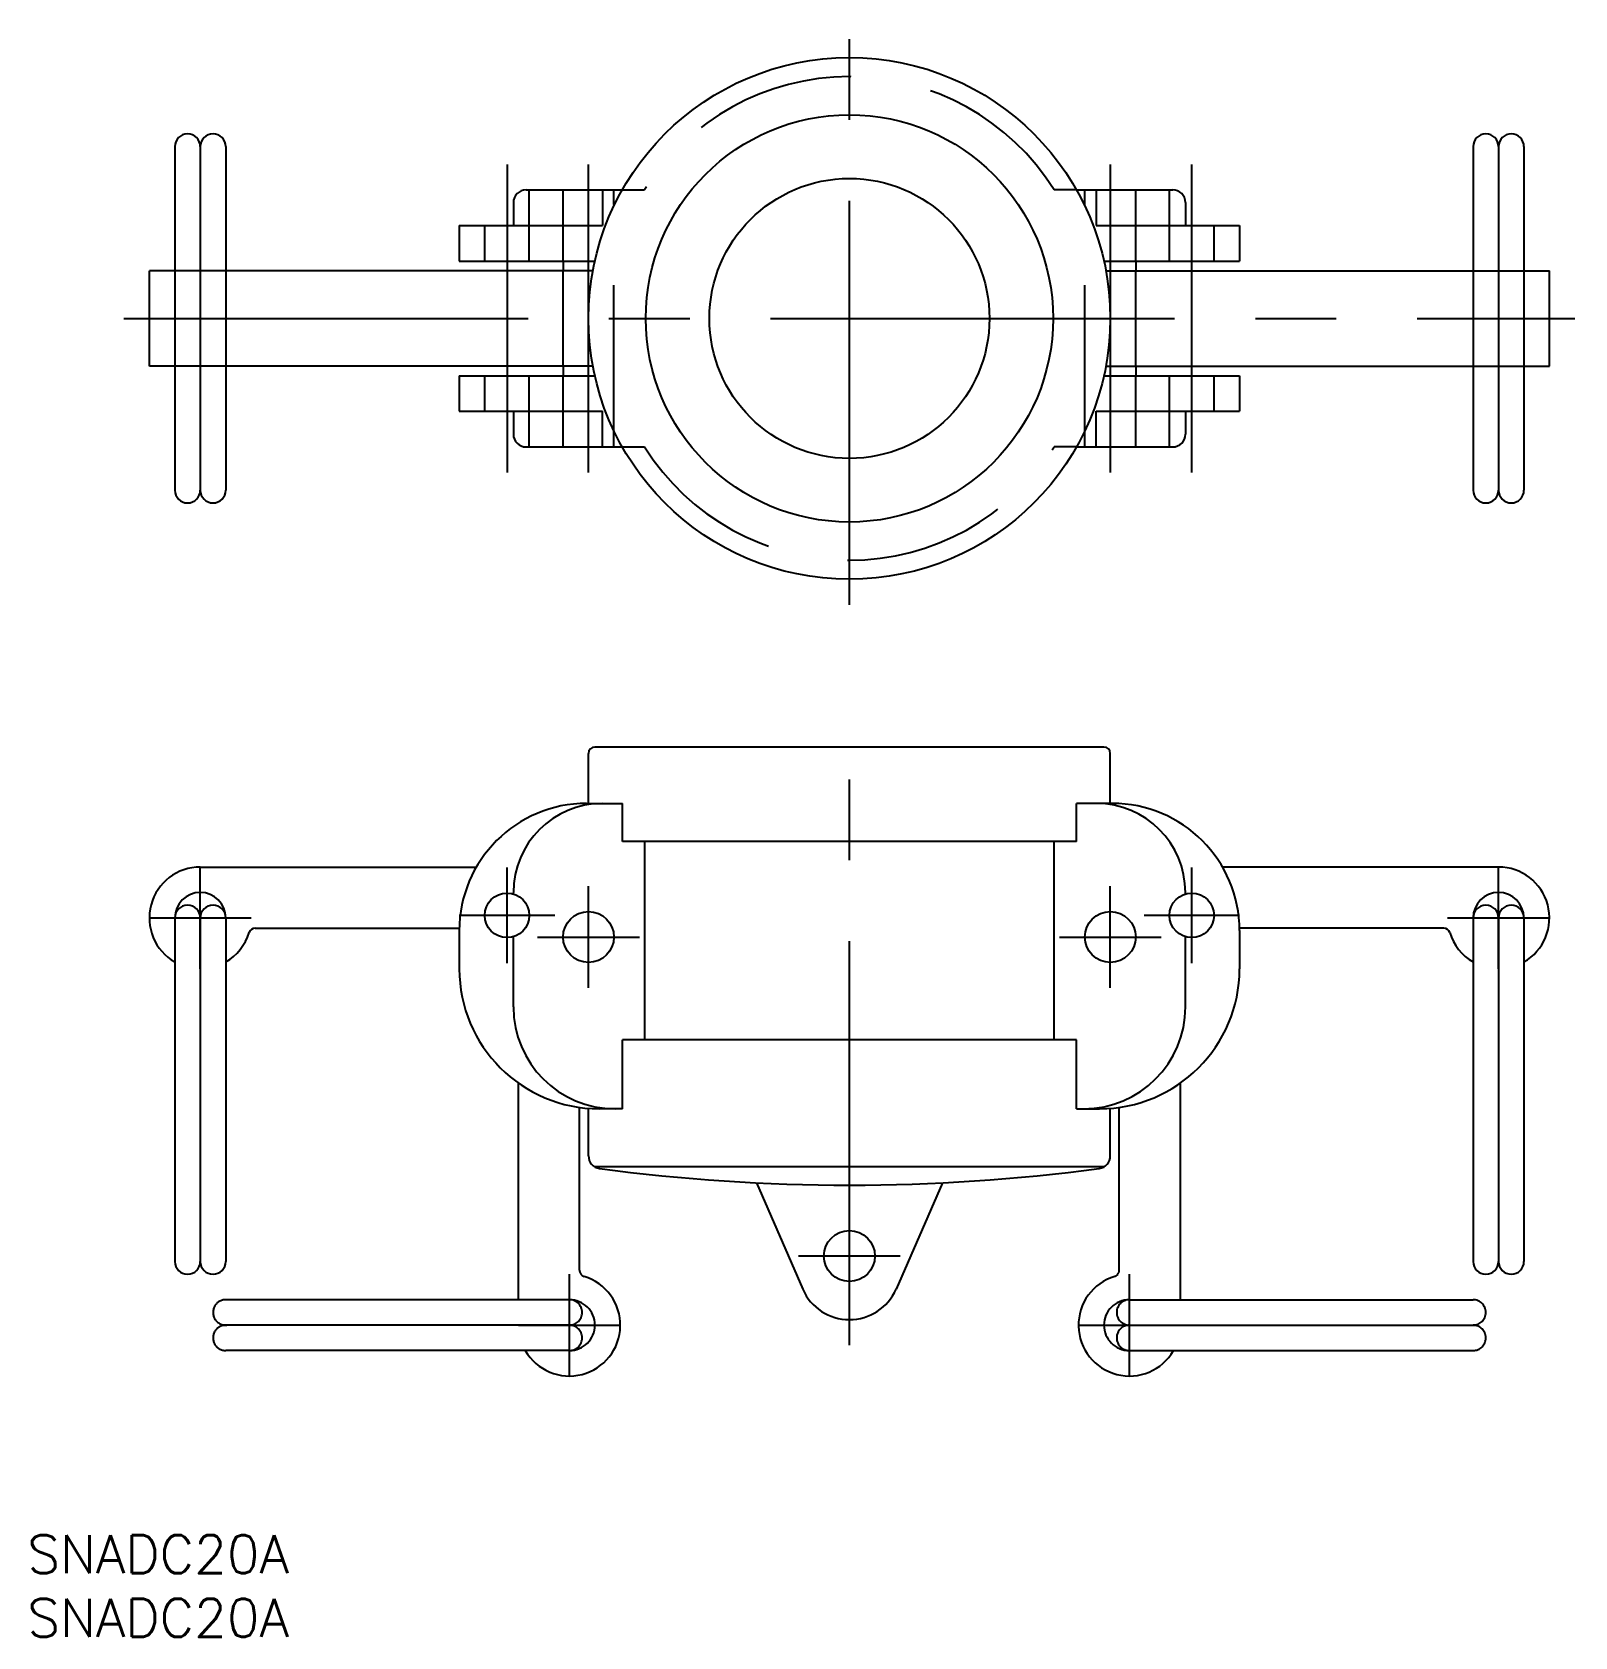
# Model space of a CAD drawing. Extents: x -64 to 57, y -104 to 22.
import ezdxf

# ---------------------------------------------------------------- set-up
doc = ezdxf.new("R2010")
doc.units = 0
for name, pattern in [('CENTER', [50.8, 31.75, -6.35, 6.35, -6.35]), ('DASHED', [19.05, 12.7, -6.35]), ('PHANTOM', [63.5, 31.75, -6.35, 6.35, -6.35, 6.35, -6.35])]:
    doc.linetypes.add(name, pattern=pattern)
doc.layers.get('0').update_dxf_attribs({"linetype": 'CONTINUOUS'})
doc.layers.add('CENTER', color=1, linetype='CONTINUOUS')
doc.styles.get("Standard").update_dxf_attribs({"font": 'txt.shx', "height": 3, "bigfont": 'bigfont.shx'})

msp = doc.modelspace()

# ---------------------------------------------------------------- linework, layer by layer
at = {"color": 7, "linetype": 'CONTINUOUS'}
for p, q in [((-53, 13.5), (-53, 3.75)), ((-51, 13.5), (-51, 3.75)), ((-49, 13.5), (-49, 3.75)), ((49, 13.5), (49, 3.75)), ((51, 13.5), (51, 3.75)), ((53, 13.5), (53, 3.75)), ((-25.4, 10.1), (-17.84, 10.1)), ((-19.4, 10.1), (-19.4, 7.3)), ((17.84, 10.1), (25.4, 10.1)), ((19.4, 10.1), (19.4, 7.3)), ((-26.4, 9.1), (-26.4, 7.3)), ((26.4, 9.1), (26.4, 7.3)), ((-30.65, 7.3), (-30.65, 4.5)), ((-30.65, 7.3), (-19.4, 7.3)), ((19.4, 7.3), (30.65, 7.3)), ((30.65, 7.3), (30.65, 4.5)), ((-30.65, 4.5), (-20, 4.5)), ((-22.5, 4.5), (-22.5, 3.75)), ((20, 4.5), (30.65, 4.5)), ((22.5, 4.5), (22.5, 3.75)), ((-55, -3.75), (-55, 3.75)), ((-20.15, 3.75), (-55, 3.75)), ((20.15, 3.75), (55, 3.75)), ((55, -3.75), (55, 3.75)), ((-20.15, -3.75), (-55, -3.75)), ((-53, -3.75), (-53, -13.5)), ((-51, -3.75), (-51, -13.5)), ((-49, -3.75), (-49, -13.5)), ((-22.5, -3.75), (-22.5, -4.5)), ((20.15, -3.75), (55, -3.75)), ((22.5, -3.75), (22.5, -4.5)), ((49, -3.75), (49, -13.5)), ((51, -3.75), (51, -13.5)), ((53, -3.75), (53, -13.5)), ((-30.65, -4.5), (-30.65, -7.3)), ((-30.65, -4.5), (-20, -4.5)), ((20, -4.5), (30.65, -4.5)), ((30.65, -4.5), (30.65, -7.3)), ((-30.65, -7.3), (-19.4, -7.3)), ((-26.4, -7.3), (-26.4, -9.1)), ((-19.4, -10.1), (-19.4, -7.3)), ((19.4, -7.3), (30.65, -7.3)), ((19.4, -10.1), (19.4, -7.3)), ((26.4, -7.3), (26.4, -9.1)), ((-25.4, -10.1), (-17.84, -10.1)), ((17.84, -10.1), (25.4, -10.1)), ((20, -33.68), (-20, -33.68)), ((-20.5, -38.11), (-20.5, -34.18)), ((20.5, -38.11), (20.5, -34.18)), ((-20.65, -38.11), (-17.84, -38.11)), ((-17.84, -41.11), (-17.84, -38.11)), ((17.84, -41.11), (17.84, -38.11)), ((20.65, -38.11), (17.84, -38.11)), ((17.84, -41.11), (-17.84, -41.11)), ((-16.09, -41.11), (-16.09, -56.68)), ((16.09, -56.68), (16.09, -41.11)), ((-51, -43.11), (-29.31, -43.11)), ((51, -43.11), (29.31, -43.11)), ((-26.4, -45.23), (-26.4, -45.11)), ((26.4, -45.23), (26.4, -45.11)), ((-53, -47.11), (-53, -74.11)), ((-51, -47.11), (-51, -74.11)), ((-49, -47.11), (-49, -74.11)), ((-46.69, -47.91), (-30.65, -47.91)), ((46.69, -47.91), (30.65, -47.91)), ((49, -47.11), (49, -74.11)), ((51, -47.11), (51, -74.11)), ((53, -47.11), (53, -74.11)), ((-30.65, -48.11), (-30.65, -51.11)), ((-26.4, -54.11), (-26.4, -48.59)), ((26.4, -54.11), (26.4, -48.59)), ((30.65, -48.11), (30.65, -51.11)), ((-17.84, -62.11), (-17.84, -56.68)), ((17.84, -56.68), (-17.84, -56.68)), ((17.84, -62.11), (17.84, -56.68)), ((-20.5, -65.81), (-20.5, -62.08)), ((-17.84, -62.11), (-19.65, -62.11)), ((17.84, -62.11), (19.65, -62.11)), ((20.5, -65.81), (20.5, -62.11)), ((19.99, -66.68), (-19.99, -66.68)), ((-7.31, -67.93), (-3.67, -76.28)), ((7.31, -67.93), (3.67, -76.28))]:
    msp.add_line(p, q, dxfattribs=at)
at = {"color": 3, "linetype": 'DASHED'}
for p, q in [((-25.15, 4.5), (-25.15, 10.1)), ((-22.5, 4.5), (-22.5, 10.1)), ((-18.5, -10.1), (-18.5, 10.1)), ((-17.84, 10.1), (-16.09, 10.1)), ((17.84, 10.1), (16.09, 10.1)), ((18.5, -10.1), (18.5, 10.1)), ((22.5, 4.5), (22.5, 10.1)), ((25.15, 4.5), (25.15, 10.1)), ((-28.65, 4.5), (-28.65, 7.3)), ((28.65, 4.5), (28.65, 7.3)), ((-53, 3.75), (-53, -3.75)), ((-51, 3.75), (-51, -3.75)), ((-49, 3.75), (-49, -3.75)), ((-22.5, -3.75), (-22.5, 3.75)), ((22.5, -3.75), (22.5, 3.75)), ((49, 3.75), (49, -3.75)), ((51, 3.75), (51, -3.75)), ((53, 3.75), (53, -3.75)), ((-28.65, -7.3), (-28.65, -4.5)), ((-25.15, -10.1), (-25.15, -4.5)), ((-22.5, -10.1), (-22.5, -4.5)), ((22.5, -10.1), (22.5, -4.5)), ((25.15, -10.1), (25.15, -4.5)), ((28.65, -7.3), (28.65, -4.5)), ((-17.84, -10.1), (-16.09, -10.1)), ((17.84, -10.1), (16.09, -10.1))]:
    msp.add_line(p, q, dxfattribs=at)
at = {"color": 3, "linetype": 'PHANTOM'}
for p, q in [((-26, -77.11), (-26, -60.09)), ((26, -77.11), (26, -60.09)), ((-21.2, -74.8), (-21.2, -62)), ((21.2, -74.8), (21.2, -62)), ((-22, -83.11), (-22, -75.11)), ((22, -83.11), (22, -75.11)), ((-22, -77.11), (-49, -77.11)), ((22, -77.11), (49, -77.11)), ((-22, -79.11), (-49, -79.11)), ((-26, -79.11), (-18, -79.11)), ((18, -79.11), (26, -79.11)), ((22, -79.11), (49, -79.11)), ((-22, -81.11), (-49, -81.11)), ((22, -81.11), (49, -81.11))]:
    msp.add_line(p, q, dxfattribs=at)
at = {"color": 7, "linetype": 'CONTINUOUS'}
for centre, radius in [((0, 0), 20.5), ((0, 0), 16), ((0, 0), 11), ((-26.9, -46.91), 1.75), ((26.9, -46.91), 1.75), ((-20.5, -48.61), 2), ((20.5, -48.61), 2), ((0, -73.68), 2)]:
    msp.add_circle(centre, radius, dxfattribs=at)
at = {"color": 3, "linetype": 'DASHED'}
for start, end in [(32.1122, 147.8878), (212.1122, 327.8878)]:
    msp.add_arc((0, 0), 19, start, end, dxfattribs=at)
at = {"color": 7, "linetype": 'CONTINUOUS'}
for centre, radius, start, end in [((-52, 13.5), 1, 360, 180), ((-50, 13.5), 1, 0, 180), ((50, 13.5), 1, 0, 180), ((52, 13.5), 1, 360, 180), ((-25.4, 9.1), 1, 90, 180), ((25.4, 9.1), 1, 0, 90), ((-25.4, -9.1), 1, 180, 270), ((25.4, -9.1), 1, 270, 0), ((-52, -13.5), 1, 180, 0), ((-50, -13.5), 1, 180, 0), ((50, -13.5), 1, 180, 0), ((52, -13.5), 1, 180, 360), ((-20, -34.18), 0.5, 90, 180), ((20, -34.18), 0.5, 0, 90), ((-20.65, -48.11), 10, 90, 180), ((-19.4, -45.11), 7, 90, 180), ((19.4, -45.11), 7, 0, 90), ((20.65, -48.11), 10, 0, 90), ((-51, -47.11), 4, 90, 240), ((51, -47.11), 4, 300, 90), ((-51, -47.11), 2, 0, 180), ((51, -47.11), 2, 0, 180), ((-52, -47.11), 1, 0, 180), ((-50, -47.11), 1, 0, 180), ((50, -47.11), 1, 0, 180), ((52, -47.11), 1, 0, 180), ((-46.69, -48.41), 0.5, 90, 163.2086), ((46.69, -48.41), 0.5, 16.7914, 90), ((-51, -47.11), 4, 300, 343.2086), ((51, -47.11), 4, 196.7914, 240), ((-19.65, -51.11), 11, 180, 270), ((19.65, -51.11), 11, 270, 0), ((-18.4, -54.11), 8, 180, 270), ((18.4, -54.11), 8, 270, 0), ((-19.5, -65.81), 1, 180, 262.3666), ((0, 79.69), 147.8, 262.3666, 277.6334), ((19.5, -65.81), 1, 277.6334, 0), ((-52, -74.11), 1, 180, 0), ((-50, -74.11), 1, 180, 0), ((50, -74.11), 1, 180, 0), ((52, -74.11), 1, 180, 0), ((0, -74.68), 4, 203.5644, 336.4356)]:
    msp.add_arc(centre, radius, start, end, dxfattribs=at)
at = {"color": 3, "linetype": 'PHANTOM'}
for centre, radius, start, end in [((-22, -79.11), 4, 210, 73.2086), ((-20.7, -74.8), 0.5, 180, 253.2086), ((22, -79.11), 4, 106.7914, 330), ((20.7, -74.8), 0.5, 286.7914, 0), ((-49, -78.11), 1, 90, 274.5894), ((-22, -78.11), 1, 270, 90), ((-22, -79.11), 2, 270, 90), ((22, -79.11), 2, 90, 270), ((22, -78.11), 1, 90, 270), ((49, -78.11), 1, 270, 90), ((-49, -80.11), 1, 85.4106, 270), ((-22, -80.11), 1, 270, 90), ((22, -80.11), 1, 90, 270), ((49, -80.11), 1, 270, 90)]:
    msp.add_arc(centre, radius, start, end, dxfattribs=at)
at = {"layer": 'CENTER', "color": 1, "linetype": 'CENTER'}
for p, q in [((0, -22.5), (0, 22.5)), ((-26.9, 12.1), (-26.9, -12.1)), ((-20.5, -12.1), (-20.5, 12.1)), ((20.5, 12.1), (20.5, -12.1)), ((26.9, -12.1), (26.9, 12.1)), ((-51, 5.75), (-51, -5.75)), ((51, 5.75), (51, -5.75)), ((-57, 0), (57, 0)), ((0, -80.68), (0, -31.68)), ((-51, -51.11), (-51, -43.11)), ((-26.9, -50.66), (-26.9, -43.16)), ((26.9, -50.66), (26.9, -43.16)), ((51, -51.11), (51, -43.11)), ((-20.5, -52.61), (-20.5, -44.61)), ((20.5, -52.61), (20.5, -44.61)), ((-55, -47.11), (-47, -47.11)), ((-23.15, -46.91), (-30.65, -46.91)), ((30.65, -46.91), (23.15, -46.91)), ((47, -47.11), (55, -47.11)), ((-24.5, -48.61), (-16.5, -48.61)), ((16.5, -48.61), (24.5, -48.61)), ((4, -73.68), (-4, -73.68))]:
    msp.add_line(p, q, dxfattribs=at)

# ---------------------------------------------------------------- texts
at = {"color": 7, "linetype": 'CONTINUOUS'}
for p in [(-64.6, -98.61), (-64.6, -103.61)]:
    msp.add_text('SNADC20A', height=3, dxfattribs=at).set_placement(p)

doc.saveas('drawing.dxf')
